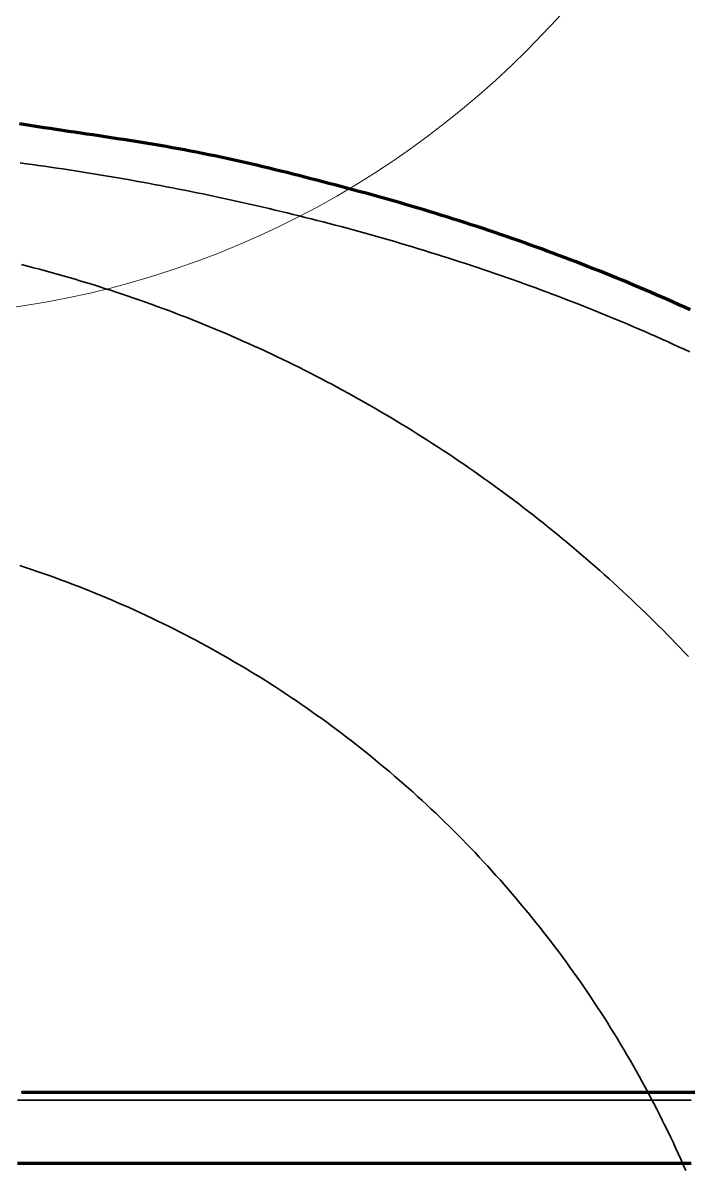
# Model space of a CAD drawing. Header units: millimetres. Extents: x 0 to 2208, y 0 to 420.
# Drawn here: x 93.6 to 99, y 204.35 to 213.62 of the extents above; entities that cross this region are included whole.
import ezdxf

# ---------------------------------------------------------------- set-up
doc = ezdxf.new("R2010")
doc.units = ezdxf.units.MM
doc.linetypes.add('IRAM-E-TRAZOS', pattern=[5, 4, -1])
for name, color, linetype, lineweight in [('01-VISIBLE', 7, 'CONTINUOUS', 70), ('02-OCULTA', 4, 'IRAM-E-TRAZOS', 35), ('08-FINA', 5, 'CONTINUOUS', 18)]:
    doc.layers.add(name, color=color, linetype=linetype, lineweight=lineweight)

msp = doc.modelspace()

# ---------------------------------------------------------------- linework, layer by layer
at = {"layer": '01-VISIBLE'}
for points in [[(99.0149, 211.2985), (98.9693, 211.3192), (98.9236, 211.3398), (98.8779, 211.3603), (98.832, 211.3806), (98.7861, 211.4007), (98.7402, 211.4207), (98.6942, 211.4406), (98.6481, 211.4603), (98.602, 211.4799), (98.5558, 211.4994), (98.5095, 211.5187), (98.4632, 211.5378), (98.4168, 211.5569), (98.3704, 211.5757), (98.3239, 211.5945), (98.2774, 211.6131), (98.2308, 211.6316), (98.1841, 211.6499), (98.1375, 211.6681), (98.0907, 211.6862), (98.0439, 211.7041), (97.9971, 211.722), (97.9502, 211.7396), (97.9032, 211.7572), (97.8562, 211.7746), (97.8092, 211.7919), (97.7621, 211.809), (97.7149, 211.826), (97.6677, 211.8429), (97.6205, 211.8596), (97.5732, 211.8762), (97.5258, 211.8926), (97.4784, 211.9089), (97.431, 211.9251), (97.3835, 211.9411), (97.3359, 211.957), (97.2884, 211.9727), (97.2407, 211.9883), (97.193, 212.0038), (97.1453, 212.0191), (97.0975, 212.0342), (97.0497, 212.0492), (97.0018, 212.0641), (96.9539, 212.0788), (96.906, 212.0934), (96.858, 212.1079), (96.8099, 212.1222), (96.7619, 212.1363), (96.7138, 212.1504), (96.6656, 212.1643), (96.6174, 212.1781), (96.5692, 212.1918), (96.521, 212.2054), (96.4727, 212.2189), (96.4244, 212.2323), (96.3761, 212.2456), (96.3277, 212.2587), (96.2793, 212.2718), (96.2309, 212.2848), (96.1825, 212.2977), (96.134, 212.3105), (96.0856, 212.3233), (96.0371, 212.3359), (95.9885, 212.3485), (95.94, 212.361), (95.8914, 212.3734), (95.8429, 212.3858), (95.7943, 212.3981), (95.7457, 212.4103), (95.697, 212.4224), (95.6484, 212.4344), (95.5997, 212.4462), (95.5509, 212.458), (95.5022, 212.4696), (95.4534, 212.481), (95.4045, 212.4923), (95.3557, 212.5033), (95.3067, 212.5142), (95.2578, 212.5249), (95.2088, 212.5355), (95.1597, 212.5458), (95.1106, 212.5559), (95.0615, 212.5658), (95.0123, 212.5755), (94.9631, 212.585), (94.9139, 212.5943), (94.8646, 212.6035), (94.8153, 212.6124), (94.7659, 212.6212), (94.7165, 212.6297), (94.6671, 212.6381), (94.6177, 212.6464), (94.5682, 212.6545), (94.5187, 212.6624), (94.4692, 212.6703), (94.4197, 212.678), (94.3702, 212.6857), (94.3206, 212.6933), (94.2711, 212.7008), (94.2215, 212.7083), (94.1719, 212.7157), (94.1224, 212.7231), (94.0728, 212.7304), (94.0232, 212.7377), (93.9736, 212.745), (93.924, 212.7524), (93.8744, 212.7597), (93.8249, 212.767), (93.7753, 212.7744), (93.7257, 212.7819), (93.6762, 212.7895), (93.6267, 212.7972), (93.5772, 212.8053)], [(93.5947, 204.9559), (93.6638, 204.9559), (93.7329, 204.9559), (93.8021, 204.9559), (93.8712, 204.9559), (93.9403, 204.9559), (94.0094, 204.9559), (94.0786, 204.9559), (94.1477, 204.9559), (94.2168, 204.9559), (94.2859, 204.9559), (94.3551, 204.9559), (94.4242, 204.9559), (94.4933, 204.9559), (94.5624, 204.9559), (94.6316, 204.9559), (94.7007, 204.9559), (94.7698, 204.9559), (94.8389, 204.9559), (94.9081, 204.9559), (94.9772, 204.9559), (95.0463, 204.9559), (95.1154, 204.9559), (95.1846, 204.9559), (95.2537, 204.9559), (95.3228, 204.9559), (95.3919, 204.9559), (95.4611, 204.9559), (95.5302, 204.9559), (95.5993, 204.9559), (95.6684, 204.9559), (95.7376, 204.9559), (95.8067, 204.9559), (95.8758, 204.9559), (95.9449, 204.9559), (96.0141, 204.9559), (96.0832, 204.9559), (96.1523, 204.9559), (96.2214, 204.9559), (96.2906, 204.9559), (96.3597, 204.9559), (96.4288, 204.9559), (96.4979, 204.9559), (96.5671, 204.9559), (96.6362, 204.9559), (96.7053, 204.9559), (96.7744, 204.9559), (96.8436, 204.9559), (96.9127, 204.9559), (96.9818, 204.9559), (97.0509, 204.9559), (97.1201, 204.9559), (97.1892, 204.9559), (97.2583, 204.9559), (97.3274, 204.9559), (97.3966, 204.9559), (97.4657, 204.9559), (97.5348, 204.9559), (97.6039, 204.9559), (97.6731, 204.9559), (97.7422, 204.9559), (97.8113, 204.9559), (97.8804, 204.9559), (97.9496, 204.9559), (98.0187, 204.9559), (98.0878, 204.9559), (98.1569, 204.9559), (98.2261, 204.9559), (98.2952, 204.9559), (98.3643, 204.9559), (98.4334, 204.9559), (98.5026, 204.9559), (98.5717, 204.9559), (98.6408, 204.9559), (98.7099, 204.9559), (98.7791, 204.9559), (98.8482, 204.9559), (98.9173, 204.9559), (98.9864, 204.9559), (99.0556, 204.9559)], [(93.5587, 204.3799), (93.627, 204.3799), (93.6953, 204.3799), (93.7637, 204.3799), (93.832, 204.3799), (93.9003, 204.3799), (93.9686, 204.3799), (94.037, 204.3799), (94.1053, 204.3799), (94.1736, 204.3799), (94.2419, 204.3799), (94.3103, 204.3799), (94.3786, 204.3799), (94.4469, 204.3799), (94.5152, 204.3799), (94.5836, 204.3799), (94.6519, 204.3799), (94.7202, 204.3799), (94.7885, 204.3799), (94.8569, 204.3799), (94.9252, 204.3799), (94.9935, 204.3799), (95.0618, 204.3799), (95.1302, 204.3799), (95.1985, 204.3799), (95.2668, 204.3799), (95.3351, 204.3799), (95.4035, 204.3799), (95.4718, 204.3799), (95.5401, 204.3799), (95.6084, 204.3799), (95.6768, 204.3799), (95.7451, 204.3799), (95.8134, 204.3799), (95.8817, 204.3799), (95.9501, 204.3799), (96.0184, 204.3799), (96.0867, 204.3799), (96.155, 204.3799), (96.2234, 204.3799), (96.2917, 204.3799), (96.36, 204.3799), (96.4283, 204.3799), (96.4967, 204.3799), (96.565, 204.3799), (96.6333, 204.3799), (96.7016, 204.3799), (96.77, 204.3799), (96.8383, 204.3799), (96.9066, 204.3799), (96.9749, 204.3799), (97.0433, 204.3799), (97.1116, 204.3799), (97.1799, 204.3799), (97.2482, 204.3799), (97.3166, 204.3799), (97.3849, 204.3799), (97.4532, 204.3799), (97.5215, 204.3799), (97.5899, 204.3799), (97.6582, 204.3799), (97.7265, 204.3799), (97.7948, 204.3799), (97.8632, 204.3799), (97.9315, 204.3799), (97.9998, 204.3799), (98.0681, 204.3799), (98.1365, 204.3799), (98.2048, 204.3799), (98.2731, 204.3799), (98.3414, 204.3799), (98.4098, 204.3799), (98.4781, 204.3799), (98.5464, 204.3799), (98.6147, 204.3799), (98.6831, 204.3799), (98.7514, 204.3799), (98.8197, 204.3799), (98.888, 204.3799), (98.9564, 204.3799), (99.0247, 204.3799)]]:
    msp.add_lwpolyline(points, dxfattribs=at)
at = {"layer": '02-OCULTA'}
for points in [[(93.5803, 212.4898), (93.63, 212.483), (93.6797, 212.4761), (93.7294, 212.4691), (93.779, 212.462), (93.8286, 212.4548), (93.8782, 212.4475), (93.9278, 212.4401), (93.9774, 212.4325), (94.0269, 212.4249), (94.0765, 212.4171), (94.126, 212.4092), (94.1755, 212.4012), (94.225, 212.3931), (94.2744, 212.3848), (94.3239, 212.3765), (94.3733, 212.368), (94.4227, 212.3595), (94.4721, 212.3508), (94.5214, 212.342), (94.5708, 212.333), (94.6201, 212.324), (94.6694, 212.3149), (94.7187, 212.3056), (94.7679, 212.2962), (94.8172, 212.2867), (94.8664, 212.2771), (94.9156, 212.2674), (94.9647, 212.2575), (95.0139, 212.2476), (95.063, 212.2375), (95.1121, 212.2273), (95.1612, 212.217), (95.2102, 212.2065), (95.2592, 212.196), (95.3082, 212.1853), (95.3572, 212.1745), (95.4061, 212.1636), (95.455, 212.1525), (95.5039, 212.1414), (95.5528, 212.1301), (95.6016, 212.1187), (95.6504, 212.1072), (95.6992, 212.0956), (95.7479, 212.0838), (95.7966, 212.0719), (95.8453, 212.0599), (95.894, 212.0478), (95.9426, 212.0355), (95.9912, 212.0232), (96.0398, 212.0107), (96.0883, 211.998), (96.1368, 211.9853), (96.1852, 211.9724), (96.2337, 211.9594), (96.2821, 211.9463), (96.3304, 211.9331), (96.3788, 211.9197), (96.4271, 211.9062), (96.4753, 211.8926), (96.5235, 211.8789), (96.5717, 211.865), (96.6199, 211.851), (96.668, 211.8368), (96.716, 211.8226), (96.7641, 211.8082), (96.8121, 211.7937), (96.86, 211.779), (96.9079, 211.7642), (96.9558, 211.7493), (97.0036, 211.7343), (97.0514, 211.7191), (97.0992, 211.7038), (97.1469, 211.6884), (97.1946, 211.6728), (97.2422, 211.6571), (97.2898, 211.6413), (97.3373, 211.6253), (97.3848, 211.6092), (97.4322, 211.593), (97.4796, 211.5766), (97.527, 211.5601), (97.5743, 211.5434), (97.6215, 211.5267), (97.6687, 211.5097), (97.7159, 211.4927), (97.763, 211.4755), (97.81, 211.4582), (97.857, 211.4407), (97.904, 211.4231), (97.9509, 211.4053), (97.9977, 211.3874), (98.0445, 211.3694), (98.0912, 211.3512), (98.1379, 211.3329), (98.1845, 211.3144), (98.2311, 211.2958), (98.2776, 211.2771), (98.324, 211.2582), (98.3704, 211.2392), (98.4167, 211.22), (98.463, 211.2006), (98.5092, 211.1812), (98.5553, 211.1615), (98.6014, 211.1418), (98.6474, 211.1218), (98.6934, 211.1018), (98.7393, 211.0815), (98.7851, 211.0612), (98.8308, 211.0406), (98.8765, 211.02), (98.9221, 210.9991), (98.9677, 210.9782), (99.0131, 210.957)], [(93.592, 211.6648), (93.6405, 211.6525), (93.689, 211.6399), (93.7374, 211.6272), (93.7858, 211.6142), (93.8341, 211.6009), (93.8823, 211.5875), (93.9305, 211.5739), (93.9786, 211.56), (94.0267, 211.5459), (94.0747, 211.5316), (94.1226, 211.5171), (94.1704, 211.5024), (94.2182, 211.4874), (94.266, 211.4723), (94.3136, 211.4569), (94.3612, 211.4413), (94.4087, 211.4255), (94.4562, 211.4095), (94.5035, 211.3933), (94.5508, 211.3769), (94.5981, 211.3602), (94.6452, 211.3434), (94.6923, 211.3263), (94.7393, 211.309), (94.7862, 211.2915), (94.833, 211.2738), (94.8798, 211.2559), (94.9265, 211.2378), (94.9731, 211.2195), (95.0196, 211.201), (95.066, 211.1822), (95.1124, 211.1633), (95.1586, 211.1441), (95.2048, 211.1247), (95.2509, 211.1052), (95.2969, 211.0854), (95.3428, 211.0654), (95.3886, 211.0452), (95.4344, 211.0248), (95.48, 211.0042), (95.5256, 210.9834), (95.571, 210.9624), (95.6164, 210.9412), (95.6616, 210.9198), (95.7068, 210.8982), (95.7519, 210.8764), (95.7968, 210.8544), (95.8417, 210.8321), (95.8865, 210.8097), (95.9312, 210.7871), (95.9757, 210.7643), (96.0202, 210.7413), (96.0646, 210.718), (96.1088, 210.6946), (96.153, 210.671), (96.197, 210.6472), (96.241, 210.6232), (96.2848, 210.599), (96.3285, 210.5746), (96.3722, 210.55), (96.4157, 210.5252), (96.4591, 210.5002), (96.5023, 210.475), (96.5455, 210.4497), (96.5886, 210.4241), (96.6315, 210.3984), (96.6743, 210.3724), (96.717, 210.3463), (96.7596, 210.3199), (96.8021, 210.2934), (96.8445, 210.2667), (96.8867, 210.2398), (96.9288, 210.2127), (96.9708, 210.1855), (97.0127, 210.158), (97.0544, 210.1304), (97.0961, 210.1025), (97.1375, 210.0745), (97.1789, 210.0463), (97.2202, 210.0179), (97.2613, 209.9893), (97.3023, 209.9606), (97.3431, 209.9316), (97.3839, 209.9025), (97.4245, 209.8732), (97.465, 209.8437), (97.5053, 209.8141), (97.5455, 209.7842), (97.5856, 209.7542), (97.6255, 209.724), (97.6653, 209.6936), (97.705, 209.6631), (97.7445, 209.6323), (97.7839, 209.6014), (97.8232, 209.5703), (97.8623, 209.5391), (97.9013, 209.5076), (97.9401, 209.476), (97.9788, 209.4443), (98.0174, 209.4123), (98.0558, 209.3802), (98.094, 209.3479), (98.1322, 209.3154), (98.1701, 209.2828), (98.208, 209.25), (98.2457, 209.217), (98.2832, 209.1839), (98.3206, 209.1506), (98.3578, 209.1171), (98.3949, 209.0835), (98.4319, 209.0497), (98.4687, 209.0157), (98.5053, 208.9816), (98.5418, 208.9473), (98.5781, 208.9128), (98.6143, 208.8782), (98.6503, 208.8434), (98.6862, 208.8085), (98.7219, 208.7734), (98.7575, 208.7381), (98.7929, 208.7027), (98.8281, 208.6672), (98.8632, 208.6314), (98.8981, 208.5956), (98.9329, 208.5595), (98.9675, 208.5233), (99.0019, 208.487)], [(93.592, 211.6648), (93.6405, 211.6525), (93.689, 211.6399), (93.7374, 211.6272), (93.7858, 211.6142), (93.8341, 211.6009), (93.8823, 211.5875), (93.9305, 211.5739), (93.9786, 211.56), (94.0267, 211.5459), (94.0747, 211.5316), (94.1226, 211.5171), (94.1704, 211.5024), (94.2182, 211.4874), (94.266, 211.4723), (94.3136, 211.4569), (94.3612, 211.4413), (94.4087, 211.4255), (94.4562, 211.4095), (94.5035, 211.3933), (94.5508, 211.3769), (94.5981, 211.3602), (94.6452, 211.3434), (94.6923, 211.3263), (94.7393, 211.309), (94.7862, 211.2915), (94.833, 211.2738), (94.8798, 211.2559), (94.9265, 211.2378), (94.9731, 211.2195), (95.0196, 211.201), (95.066, 211.1822), (95.1124, 211.1633), (95.1586, 211.1441), (95.2048, 211.1247), (95.2509, 211.1052), (95.2969, 211.0854), (95.3428, 211.0654), (95.3886, 211.0452), (95.4344, 211.0248), (95.48, 211.0042), (95.5256, 210.9834), (95.571, 210.9624), (95.6164, 210.9412), (95.6616, 210.9198), (95.7068, 210.8982), (95.7519, 210.8764), (95.7968, 210.8544), (95.8417, 210.8321), (95.8865, 210.8097), (95.9312, 210.7871), (95.9757, 210.7643), (96.0202, 210.7413), (96.0646, 210.718), (96.1088, 210.6946), (96.153, 210.671), (96.197, 210.6472), (96.241, 210.6232), (96.2848, 210.599), (96.3285, 210.5746), (96.3722, 210.55), (96.4157, 210.5252), (96.4591, 210.5002), (96.5023, 210.475), (96.5455, 210.4497), (96.5886, 210.4241), (96.6315, 210.3984), (96.6743, 210.3724), (96.717, 210.3463), (96.7596, 210.3199), (96.8021, 210.2934), (96.8445, 210.2667), (96.8867, 210.2398), (96.9288, 210.2127), (96.9708, 210.1855), (97.0127, 210.158), (97.0544, 210.1304), (97.0961, 210.1025), (97.1375, 210.0745), (97.1789, 210.0463), (97.2202, 210.0179), (97.2613, 209.9893), (97.3023, 209.9606), (97.3431, 209.9316), (97.3839, 209.9025), (97.4245, 209.8732), (97.465, 209.8437), (97.5053, 209.8141), (97.5455, 209.7842), (97.5856, 209.7542), (97.6255, 209.724), (97.6653, 209.6936), (97.705, 209.6631), (97.7445, 209.6323), (97.7839, 209.6014), (97.8232, 209.5703), (97.8623, 209.5391), (97.9013, 209.5076), (97.9401, 209.476), (97.9788, 209.4443), (98.0174, 209.4123), (98.0558, 209.3802), (98.094, 209.3479), (98.1322, 209.3154), (98.1701, 209.2828), (98.208, 209.25), (98.2457, 209.217), (98.2832, 209.1839), (98.3206, 209.1506), (98.3578, 209.1171), (98.3949, 209.0835), (98.4319, 209.0497), (98.4687, 209.0157), (98.5053, 208.9816), (98.5418, 208.9473), (98.5781, 208.9128), (98.6143, 208.8782), (98.6503, 208.8434), (98.6862, 208.8085), (98.7219, 208.7734), (98.7575, 208.7381), (98.7929, 208.7027), (98.8281, 208.6672), (98.8632, 208.6314), (98.8981, 208.5956), (98.9329, 208.5595), (98.9675, 208.5233), (99.0019, 208.487)], [(93.592, 211.6648), (93.6405, 211.6525), (93.689, 211.6399), (93.7374, 211.6272), (93.7858, 211.6142), (93.8341, 211.6009), (93.8823, 211.5875), (93.9305, 211.5739), (93.9786, 211.56), (94.0267, 211.5459), (94.0747, 211.5316), (94.1226, 211.5171), (94.1704, 211.5024), (94.2182, 211.4874), (94.266, 211.4723), (94.3136, 211.4569), (94.3612, 211.4413), (94.4087, 211.4255), (94.4562, 211.4095), (94.5035, 211.3933), (94.5508, 211.3769), (94.5981, 211.3602), (94.6452, 211.3434), (94.6923, 211.3263), (94.7393, 211.309), (94.7862, 211.2915), (94.833, 211.2738), (94.8798, 211.2559), (94.9265, 211.2378), (94.9731, 211.2195), (95.0196, 211.201), (95.066, 211.1822), (95.1124, 211.1633), (95.1586, 211.1441), (95.2048, 211.1247), (95.2509, 211.1052), (95.2969, 211.0854), (95.3428, 211.0654), (95.3886, 211.0452), (95.4344, 211.0248), (95.48, 211.0042), (95.5256, 210.9834), (95.571, 210.9624), (95.6164, 210.9412), (95.6616, 210.9198), (95.7068, 210.8982), (95.7519, 210.8764), (95.7968, 210.8544), (95.8417, 210.8321), (95.8865, 210.8097), (95.9312, 210.7871), (95.9757, 210.7643), (96.0202, 210.7413), (96.0646, 210.718), (96.1088, 210.6946), (96.153, 210.671), (96.197, 210.6472), (96.241, 210.6232), (96.2848, 210.599), (96.3285, 210.5746), (96.3722, 210.55), (96.4157, 210.5252), (96.4591, 210.5002), (96.5023, 210.475), (96.5455, 210.4497), (96.5886, 210.4241), (96.6315, 210.3984), (96.6743, 210.3724), (96.717, 210.3463), (96.7596, 210.3199), (96.8021, 210.2934), (96.8445, 210.2667), (96.8867, 210.2398), (96.9288, 210.2127), (96.9708, 210.1855), (97.0127, 210.158), (97.0544, 210.1304), (97.0961, 210.1025), (97.1375, 210.0745), (97.1789, 210.0463), (97.2202, 210.0179), (97.2613, 209.9893), (97.3023, 209.9606), (97.3431, 209.9316), (97.3839, 209.9025), (97.4245, 209.8732), (97.465, 209.8437), (97.5053, 209.8141), (97.5455, 209.7842), (97.5856, 209.7542), (97.6255, 209.724), (97.6653, 209.6936), (97.705, 209.6631), (97.7445, 209.6323), (97.7839, 209.6014), (97.8232, 209.5703), (97.8623, 209.5391), (97.9013, 209.5076), (97.9401, 209.476), (97.9788, 209.4443), (98.0174, 209.4123), (98.0558, 209.3802), (98.094, 209.3479), (98.1322, 209.3154), (98.1701, 209.2828), (98.208, 209.25), (98.2457, 209.217), (98.2832, 209.1839), (98.3206, 209.1506), (98.3578, 209.1171), (98.3949, 209.0835), (98.4319, 209.0497), (98.4687, 209.0157), (98.5053, 208.9816), (98.5418, 208.9473), (98.5781, 208.9128), (98.6143, 208.8782), (98.6503, 208.8434), (98.6862, 208.8085), (98.7219, 208.7734), (98.7575, 208.7381), (98.7929, 208.7027), (98.8281, 208.6672), (98.8632, 208.6314), (98.8981, 208.5956), (98.9329, 208.5595), (98.9675, 208.5233), (99.0019, 208.487)], [(98.9806, 204.3209), (98.9604, 204.3668), (98.9399, 204.4126), (98.9192, 204.4582), (98.8982, 204.5037), (98.877, 204.5491), (98.8555, 204.5944), (98.8337, 204.6396), (98.8117, 204.6846), (98.7895, 204.7295), (98.767, 204.7743), (98.7443, 204.819), (98.7213, 204.8635), (98.698, 204.9079), (98.6745, 204.9522), (98.6508, 204.9963), (98.6268, 205.0404), (98.6026, 205.0842), (98.5781, 205.128), (98.5534, 205.1716), (98.5284, 205.215), (98.5032, 205.2584), (98.4778, 205.3015), (98.4521, 205.3446), (98.4261, 205.3875), (98.4, 205.4302), (98.3735, 205.4728), (98.3469, 205.5153), (98.32, 205.5576), (98.2929, 205.5997), (98.2655, 205.6417), (98.2379, 205.6836), (98.2101, 205.7253), (98.182, 205.7668), (98.1538, 205.8082), (98.1252, 205.8494), (98.0965, 205.8904), (98.0675, 205.9313), (98.0383, 205.9721), (98.0088, 206.0126), (97.9792, 206.053), (97.9493, 206.0933), (97.9191, 206.1333), (97.8888, 206.1732), (97.8582, 206.2129), (97.8274, 206.2525), (97.7964, 206.2919), (97.7652, 206.3311), (97.7337, 206.3701), (97.7021, 206.4089), (97.6702, 206.4476), (97.6381, 206.4861), (97.6057, 206.5244), (97.5732, 206.5625), (97.5405, 206.6005), (97.5075, 206.6382), (97.4743, 206.6758), (97.4409, 206.7132), (97.4073, 206.7504), (97.3735, 206.7874), (97.3395, 206.8242), (97.3053, 206.8608), (97.2709, 206.8973), (97.2363, 206.9335), (97.2014, 206.9696), (97.1664, 207.0054), (97.1311, 207.041), (97.0957, 207.0765), (97.0601, 207.1117), (97.0242, 207.1468), (96.9882, 207.1816), (96.952, 207.2163), (96.9156, 207.2507), (96.879, 207.2849), (96.8422, 207.319), (96.8052, 207.3528), (96.768, 207.3864), (96.7306, 207.4198), (96.693, 207.453), (96.6553, 207.486), (96.6173, 207.5187), (96.5792, 207.5513), (96.5409, 207.5836), (96.5024, 207.6157), (96.4638, 207.6476), (96.4249, 207.6793), (96.3859, 207.7107), (96.3467, 207.742), (96.3073, 207.773), (96.2678, 207.8038), (96.2281, 207.8344), (96.1882, 207.8647), (96.1481, 207.8948), (96.1079, 207.9247), (96.0675, 207.9544), (96.0269, 207.9838), (95.9862, 208.013), (95.9453, 208.042), (95.9042, 208.0707), (95.863, 208.0992), (95.8216, 208.1275), (95.78, 208.1556), (95.7383, 208.1834), (95.6965, 208.2109), (95.6545, 208.2383), (95.6123, 208.2654), (95.57, 208.2922), (95.5275, 208.3188), (95.4849, 208.3452), (95.4421, 208.3713), (95.3992, 208.3972), (95.3561, 208.4229), (95.3129, 208.4483), (95.2696, 208.4734), (95.2261, 208.4984), (95.1824, 208.523), (95.1387, 208.5474), (95.0948, 208.5716), (95.0507, 208.5955), (95.0065, 208.6192), (94.9622, 208.6426), (94.9178, 208.6658), (94.8732, 208.6887), (94.8285, 208.7114), (94.7836, 208.7338), (94.7387, 208.7559), (94.6936, 208.7778), (94.6484, 208.7995), (94.6031, 208.8209), (94.5576, 208.842), (94.512, 208.8629), (94.4663, 208.8835), (94.4205, 208.9038), (94.3746, 208.9239), (94.3286, 208.9437), (94.2824, 208.9633), (94.2362, 208.9826), (94.1898, 209.0017), (94.1433, 209.0204), (94.0968, 209.039), (94.0501, 209.0572), (94.0033, 209.0752), (93.9564, 209.0929), (93.9094, 209.1104), (93.8623, 209.1276), (93.8152, 209.1445), (93.7679, 209.1611), (93.7205, 209.1775), (93.673, 209.1936), (93.6255, 209.2095), (93.5779, 209.225)], [(98.9806, 204.3209), (98.9604, 204.3668), (98.9399, 204.4126), (98.9192, 204.4582), (98.8982, 204.5037), (98.877, 204.5491), (98.8555, 204.5944), (98.8337, 204.6396), (98.8117, 204.6846), (98.7895, 204.7295), (98.767, 204.7743), (98.7443, 204.819), (98.7213, 204.8635), (98.698, 204.9079), (98.6745, 204.9522), (98.6508, 204.9963), (98.6268, 205.0404), (98.6026, 205.0842), (98.5781, 205.128), (98.5534, 205.1716), (98.5284, 205.215), (98.5032, 205.2584), (98.4778, 205.3015), (98.4521, 205.3446), (98.4261, 205.3875), (98.4, 205.4302), (98.3735, 205.4728), (98.3469, 205.5153), (98.32, 205.5576), (98.2929, 205.5997), (98.2655, 205.6417), (98.2379, 205.6836), (98.2101, 205.7253), (98.182, 205.7668), (98.1538, 205.8082), (98.1252, 205.8494), (98.0965, 205.8904), (98.0675, 205.9313), (98.0383, 205.9721), (98.0088, 206.0126), (97.9792, 206.053), (97.9493, 206.0933), (97.9191, 206.1333), (97.8888, 206.1732), (97.8582, 206.2129), (97.8274, 206.2525), (97.7964, 206.2919), (97.7652, 206.3311), (97.7337, 206.3701), (97.7021, 206.4089), (97.6702, 206.4476), (97.6381, 206.4861), (97.6057, 206.5244), (97.5732, 206.5625), (97.5405, 206.6005), (97.5075, 206.6382), (97.4743, 206.6758), (97.4409, 206.7132), (97.4073, 206.7504), (97.3735, 206.7874), (97.3395, 206.8242), (97.3053, 206.8608), (97.2709, 206.8973), (97.2363, 206.9335), (97.2014, 206.9696), (97.1664, 207.0054), (97.1311, 207.041), (97.0957, 207.0765), (97.0601, 207.1117), (97.0242, 207.1468), (96.9882, 207.1816), (96.952, 207.2163), (96.9156, 207.2507), (96.879, 207.2849), (96.8422, 207.319), (96.8052, 207.3528), (96.768, 207.3864), (96.7306, 207.4198), (96.693, 207.453), (96.6553, 207.486), (96.6173, 207.5187), (96.5792, 207.5513), (96.5409, 207.5836), (96.5024, 207.6157), (96.4638, 207.6476), (96.4249, 207.6793), (96.3859, 207.7107), (96.3467, 207.742), (96.3073, 207.773), (96.2678, 207.8038), (96.2281, 207.8344), (96.1882, 207.8647), (96.1481, 207.8948), (96.1079, 207.9247), (96.0675, 207.9544), (96.0269, 207.9838), (95.9862, 208.013), (95.9453, 208.042), (95.9042, 208.0707), (95.863, 208.0992), (95.8216, 208.1275), (95.78, 208.1556), (95.7383, 208.1834), (95.6965, 208.2109), (95.6545, 208.2383), (95.6123, 208.2654), (95.57, 208.2922), (95.5275, 208.3188), (95.4849, 208.3452), (95.4421, 208.3713), (95.3992, 208.3972), (95.3561, 208.4229), (95.3129, 208.4483), (95.2696, 208.4734), (95.2261, 208.4984), (95.1824, 208.523), (95.1387, 208.5474), (95.0948, 208.5716), (95.0507, 208.5955), (95.0065, 208.6192), (94.9622, 208.6426), (94.9178, 208.6658), (94.8732, 208.6887), (94.8285, 208.7114), (94.7836, 208.7338), (94.7387, 208.7559), (94.6936, 208.7778), (94.6484, 208.7995), (94.6031, 208.8209), (94.5576, 208.842), (94.512, 208.8629), (94.4663, 208.8835), (94.4205, 208.9038), (94.3746, 208.9239), (94.3286, 208.9437), (94.2824, 208.9633), (94.2362, 208.9826), (94.1898, 209.0017), (94.1433, 209.0204), (94.0968, 209.039), (94.0501, 209.0572), (94.0033, 209.0752), (93.9564, 209.0929), (93.9094, 209.1104), (93.8623, 209.1276), (93.8152, 209.1445), (93.7679, 209.1611), (93.7205, 209.1775), (93.673, 209.1936), (93.6255, 209.2095), (93.5779, 209.225)], [(98.9806, 204.3209), (98.9604, 204.3668), (98.9399, 204.4126), (98.9192, 204.4582), (98.8982, 204.5037), (98.877, 204.5491), (98.8555, 204.5944), (98.8337, 204.6396), (98.8117, 204.6846), (98.7895, 204.7295), (98.767, 204.7743), (98.7443, 204.819), (98.7213, 204.8635), (98.698, 204.9079), (98.6745, 204.9522), (98.6508, 204.9963), (98.6268, 205.0404), (98.6026, 205.0842), (98.5781, 205.128), (98.5534, 205.1716), (98.5284, 205.215), (98.5032, 205.2584), (98.4778, 205.3015), (98.4521, 205.3446), (98.4261, 205.3875), (98.4, 205.4302), (98.3735, 205.4728), (98.3469, 205.5153), (98.32, 205.5576), (98.2929, 205.5997), (98.2655, 205.6417), (98.2379, 205.6836), (98.2101, 205.7253), (98.182, 205.7668), (98.1538, 205.8082), (98.1252, 205.8494), (98.0965, 205.8904), (98.0675, 205.9313), (98.0383, 205.9721), (98.0088, 206.0126), (97.9792, 206.053), (97.9493, 206.0933), (97.9191, 206.1333), (97.8888, 206.1732), (97.8582, 206.2129), (97.8274, 206.2525), (97.7964, 206.2919), (97.7652, 206.3311), (97.7337, 206.3701), (97.7021, 206.4089), (97.6702, 206.4476), (97.6381, 206.4861), (97.6057, 206.5244), (97.5732, 206.5625), (97.5405, 206.6005), (97.5075, 206.6382), (97.4743, 206.6758), (97.4409, 206.7132), (97.4073, 206.7504), (97.3735, 206.7874), (97.3395, 206.8242), (97.3053, 206.8608), (97.2709, 206.8973), (97.2363, 206.9335), (97.2014, 206.9696), (97.1664, 207.0054), (97.1311, 207.041), (97.0957, 207.0765), (97.0601, 207.1117), (97.0242, 207.1468), (96.9882, 207.1816), (96.952, 207.2163), (96.9156, 207.2507), (96.879, 207.2849), (96.8422, 207.319), (96.8052, 207.3528), (96.768, 207.3864), (96.7306, 207.4198), (96.693, 207.453), (96.6553, 207.486), (96.6173, 207.5187), (96.5792, 207.5513), (96.5409, 207.5836), (96.5024, 207.6157), (96.4638, 207.6476), (96.4249, 207.6793), (96.3859, 207.7107), (96.3467, 207.742), (96.3073, 207.773), (96.2678, 207.8038), (96.2281, 207.8344), (96.1882, 207.8647), (96.1481, 207.8948), (96.1079, 207.9247), (96.0675, 207.9544), (96.0269, 207.9838), (95.9862, 208.013), (95.9453, 208.042), (95.9042, 208.0707), (95.863, 208.0992), (95.8216, 208.1275), (95.78, 208.1556), (95.7383, 208.1834), (95.6965, 208.2109), (95.6545, 208.2383), (95.6123, 208.2654), (95.57, 208.2922), (95.5275, 208.3188), (95.4849, 208.3452), (95.4421, 208.3713), (95.3992, 208.3972), (95.3561, 208.4229), (95.3129, 208.4483), (95.2696, 208.4734), (95.2261, 208.4984), (95.1824, 208.523), (95.1387, 208.5474), (95.0948, 208.5716), (95.0507, 208.5955), (95.0065, 208.6192), (94.9622, 208.6426), (94.9178, 208.6658), (94.8732, 208.6887), (94.8285, 208.7114), (94.7836, 208.7338), (94.7387, 208.7559), (94.6936, 208.7778), (94.6484, 208.7995), (94.6031, 208.8209), (94.5576, 208.842), (94.512, 208.8629), (94.4663, 208.8835), (94.4205, 208.9038), (94.3746, 208.9239), (94.3286, 208.9437), (94.2824, 208.9633), (94.2362, 208.9826), (94.1898, 209.0017), (94.1433, 209.0204), (94.0968, 209.039), (94.0501, 209.0572), (94.0033, 209.0752), (93.9564, 209.0929), (93.9094, 209.1104), (93.8623, 209.1276), (93.8152, 209.1445), (93.7679, 209.1611), (93.7205, 209.1775), (93.673, 209.1936), (93.6255, 209.2095), (93.5779, 209.225)], [(99.0597, 204.9559), (98.9922, 204.9559), (98.9247, 204.9559), (98.8572, 204.9559), (98.7896, 204.9559), (98.7221, 204.9559), (98.6546, 204.9559), (98.5871, 204.9559), (98.5195, 204.9559), (98.452, 204.9559), (98.3845, 204.9559), (98.317, 204.9559), (98.2494, 204.9559), (98.1819, 204.9559), (98.1144, 204.9559), (98.0469, 204.9559), (97.9793, 204.9559), (97.9118, 204.9559), (97.8443, 204.9559), (97.7768, 204.9559), (97.7092, 204.9559), (97.6417, 204.9559), (97.5742, 204.9559), (97.5067, 204.9559), (97.4391, 204.9559), (97.3716, 204.9559), (97.3041, 204.9559), (97.2366, 204.9559), (97.169, 204.9559), (97.1015, 204.9559), (97.034, 204.9559), (96.9665, 204.9559), (96.8989, 204.9559), (96.8314, 204.9559), (96.7639, 204.9559), (96.6964, 204.9559), (96.6288, 204.9559), (96.5613, 204.9559), (96.4938, 204.9559), (96.4263, 204.9559), (96.3587, 204.9559), (96.2912, 204.9559), (96.2237, 204.9559), (96.1562, 204.9559), (96.0886, 204.9559), (96.0211, 204.9559), (95.9536, 204.9559), (95.8861, 204.9559), (95.8185, 204.9559), (95.751, 204.9559), (95.6835, 204.9559), (95.616, 204.9559), (95.5484, 204.9559), (95.4809, 204.9559), (95.4134, 204.9559), (95.3459, 204.9559), (95.2783, 204.9559), (95.2108, 204.9559), (95.1433, 204.9559), (95.0758, 204.9559), (95.0082, 204.9559), (94.9407, 204.9559), (94.8732, 204.9559), (94.8057, 204.9559), (94.7381, 204.9559), (94.6706, 204.9559), (94.6031, 204.9559), (94.5356, 204.9559), (94.468, 204.9559), (94.4005, 204.9559), (94.333, 204.9559), (94.2655, 204.9559), (94.1979, 204.9559), (94.1304, 204.9559), (94.0629, 204.9559), (93.9954, 204.9559), (93.9278, 204.9559), (93.8603, 204.9559), (93.7928, 204.9559), (93.7253, 204.9559), (93.6577, 204.9559), (93.5902, 204.9559)], [(93.5902, 204.9559), (93.6577, 204.9559), (93.7253, 204.9559), (93.7928, 204.9559), (93.8603, 204.9559), (93.9278, 204.9559), (93.9954, 204.9559), (94.0629, 204.9559), (94.1304, 204.9559), (94.1979, 204.9559), (94.2655, 204.9559), (94.333, 204.9559), (94.4005, 204.9559), (94.468, 204.9559), (94.5356, 204.9559), (94.6031, 204.9559), (94.6706, 204.9559), (94.7381, 204.9559), (94.8057, 204.9559), (94.8732, 204.9559), (94.9407, 204.9559), (95.0082, 204.9559), (95.0758, 204.9559), (95.1433, 204.9559), (95.2108, 204.9559), (95.2783, 204.9559), (95.3459, 204.9559), (95.4134, 204.9559), (95.4809, 204.9559), (95.5484, 204.9559), (95.616, 204.9559), (95.6835, 204.9559), (95.751, 204.9559), (95.8185, 204.9559), (95.8861, 204.9559), (95.9536, 204.9559), (96.0211, 204.9559), (96.0886, 204.9559), (96.1562, 204.9559), (96.2237, 204.9559), (96.2912, 204.9559), (96.3587, 204.9559), (96.4263, 204.9559), (96.4938, 204.9559), (96.5613, 204.9559), (96.6288, 204.9559), (96.6964, 204.9559), (96.7639, 204.9559), (96.8314, 204.9559), (96.8989, 204.9559), (96.9665, 204.9559), (97.034, 204.9559), (97.1015, 204.9559), (97.169, 204.9559), (97.2366, 204.9559), (97.3041, 204.9559), (97.3716, 204.9559), (97.4391, 204.9559), (97.5067, 204.9559), (97.5742, 204.9559), (97.6417, 204.9559), (97.7092, 204.9559), (97.7768, 204.9559), (97.8443, 204.9559), (97.9118, 204.9559), (97.9793, 204.9559), (98.0469, 204.9559), (98.1144, 204.9559), (98.1819, 204.9559), (98.2494, 204.9559), (98.317, 204.9559), (98.3845, 204.9559), (98.452, 204.9559), (98.5195, 204.9559), (98.5871, 204.9559), (98.6546, 204.9559), (98.7221, 204.9559), (98.7896, 204.9559), (98.8572, 204.9559), (98.9247, 204.9559), (98.9922, 204.9559), (99.0597, 204.9559)], [(99.0556, 204.9559), (98.9864, 204.9559), (98.9173, 204.9559), (98.8482, 204.9559), (98.7791, 204.9559), (98.7099, 204.9559), (98.6408, 204.9559), (98.5717, 204.9559), (98.5026, 204.9559), (98.4334, 204.9559), (98.3643, 204.9559), (98.2952, 204.9559), (98.2261, 204.9559), (98.1569, 204.9559), (98.0878, 204.9559), (98.0187, 204.9559), (97.9496, 204.9559), (97.8804, 204.9559), (97.8113, 204.9559), (97.7422, 204.9559), (97.6731, 204.9559), (97.6039, 204.9559), (97.5348, 204.9559), (97.4657, 204.9559), (97.3966, 204.9559), (97.3274, 204.9559), (97.2583, 204.9559), (97.1892, 204.9559), (97.1201, 204.9559), (97.0509, 204.9559), (96.9818, 204.9559), (96.9127, 204.9559), (96.8436, 204.9559), (96.7744, 204.9559), (96.7053, 204.9559), (96.6362, 204.9559), (96.5671, 204.9559), (96.4979, 204.9559), (96.4288, 204.9559), (96.3597, 204.9559), (96.2906, 204.9559), (96.2214, 204.9559), (96.1523, 204.9559), (96.0832, 204.9559), (96.0141, 204.9559), (95.9449, 204.9559), (95.8758, 204.9559), (95.8067, 204.9559), (95.7376, 204.9559), (95.6684, 204.9559), (95.5993, 204.9559), (95.5302, 204.9559), (95.4611, 204.9559), (95.3919, 204.9559), (95.3228, 204.9559), (95.2537, 204.9559), (95.1846, 204.9559), (95.1154, 204.9559), (95.0463, 204.9559), (94.9772, 204.9559), (94.9081, 204.9559), (94.8389, 204.9559), (94.7698, 204.9559), (94.7007, 204.9559), (94.6316, 204.9559), (94.5624, 204.9559), (94.4933, 204.9559), (94.4242, 204.9559), (94.3551, 204.9559), (94.2859, 204.9559), (94.2168, 204.9559), (94.1477, 204.9559), (94.0786, 204.9559), (94.0094, 204.9559), (93.9403, 204.9559), (93.8712, 204.9559), (93.8021, 204.9559), (93.7329, 204.9559), (93.6638, 204.9559), (93.5947, 204.9559)], [(99.0247, 204.8919), (98.9564, 204.8919), (98.888, 204.8919), (98.8197, 204.8919), (98.7514, 204.8919), (98.6831, 204.8919), (98.6147, 204.8919), (98.5464, 204.8919), (98.4781, 204.8919), (98.4098, 204.8919), (98.3414, 204.8919), (98.2731, 204.8919), (98.2048, 204.8919), (98.1365, 204.8919), (98.0681, 204.8919), (97.9998, 204.8919), (97.9315, 204.8919), (97.8632, 204.8919), (97.7948, 204.8919), (97.7265, 204.8919), (97.6582, 204.8919), (97.5899, 204.8919), (97.5215, 204.8919), (97.4532, 204.8919), (97.3849, 204.8919), (97.3166, 204.8919), (97.2482, 204.8919), (97.1799, 204.8919), (97.1116, 204.8919), (97.0433, 204.8919), (96.9749, 204.8919), (96.9066, 204.8919), (96.8383, 204.8919), (96.77, 204.8919), (96.7016, 204.8919), (96.6333, 204.8919), (96.565, 204.8919), (96.4967, 204.8919), (96.4283, 204.8919), (96.36, 204.8919), (96.2917, 204.8919), (96.2234, 204.8919), (96.155, 204.8919), (96.0867, 204.8919), (96.0184, 204.8919), (95.9501, 204.8919), (95.8817, 204.8919), (95.8134, 204.8919), (95.7451, 204.8919), (95.6768, 204.8919), (95.6084, 204.8919), (95.5401, 204.8919), (95.4718, 204.8919), (95.4035, 204.8919), (95.3351, 204.8919), (95.2668, 204.8919), (95.1985, 204.8919), (95.1302, 204.8919), (95.0618, 204.8919), (94.9935, 204.8919), (94.9252, 204.8919), (94.8569, 204.8919), (94.7885, 204.8919), (94.7202, 204.8919), (94.6519, 204.8919), (94.5836, 204.8919), (94.5152, 204.8919), (94.4469, 204.8919), (94.3786, 204.8919), (94.3103, 204.8919), (94.2419, 204.8919), (94.1736, 204.8919), (94.1053, 204.8919), (94.037, 204.8919), (93.9686, 204.8919), (93.9003, 204.8919), (93.832, 204.8919), (93.7637, 204.8919), (93.6953, 204.8919), (93.627, 204.8919), (93.5587, 204.8919)], [(99.0248, 204.8919), (98.9565, 204.8919), (98.8881, 204.8919), (98.8198, 204.8919), (98.7515, 204.8919), (98.6832, 204.8919), (98.6148, 204.8919), (98.5465, 204.8919), (98.4782, 204.8919), (98.4099, 204.8919), (98.3415, 204.8919), (98.2732, 204.8919), (98.2049, 204.8919), (98.1366, 204.8919), (98.0682, 204.8919), (97.9999, 204.8919), (97.9316, 204.8919), (97.8632, 204.8919), (97.7949, 204.8919), (97.7266, 204.8919), (97.6583, 204.8919), (97.5899, 204.8919), (97.5216, 204.8919), (97.4533, 204.8919), (97.385, 204.8919), (97.3166, 204.8919), (97.2483, 204.8919), (97.18, 204.8919), (97.1116, 204.8919), (97.0433, 204.8919), (96.975, 204.8919), (96.9067, 204.8919), (96.8383, 204.8919), (96.77, 204.8919), (96.7017, 204.8919), (96.6334, 204.8919), (96.565, 204.8919), (96.4967, 204.8919), (96.4284, 204.8919), (96.36, 204.8919), (96.2917, 204.8919), (96.2234, 204.8919), (96.1551, 204.8919), (96.0867, 204.8919), (96.0184, 204.8919), (95.9501, 204.8919), (95.8818, 204.8919), (95.8134, 204.8919), (95.7451, 204.8919), (95.6768, 204.8919), (95.6084, 204.8919), (95.5401, 204.8919), (95.4718, 204.8919), (95.4035, 204.8919), (95.3351, 204.8919), (95.2668, 204.8919), (95.1985, 204.8919), (95.1302, 204.8919), (95.0618, 204.8919), (94.9935, 204.8919), (94.9252, 204.8919), (94.8569, 204.8919), (94.7885, 204.8919), (94.7202, 204.8919), (94.6519, 204.8919), (94.5836, 204.8919), (94.5152, 204.8919), (94.4469, 204.8919), (94.3786, 204.8919), (94.3103, 204.8919), (94.2419, 204.8919), (94.1736, 204.8919), (94.1053, 204.8919), (94.037, 204.8919), (93.9686, 204.8919), (93.9003, 204.8919), (93.832, 204.8919), (93.7637, 204.8919), (93.6953, 204.8919), (93.627, 204.8919), (93.5587, 204.8919)], [(93.5976, 204.3799), (93.6653, 204.3799), (93.7329, 204.3799), (93.8006, 204.3799), (93.8683, 204.3799), (93.936, 204.3799), (94.0037, 204.3799), (94.0714, 204.3799), (94.1391, 204.3799), (94.2067, 204.3799), (94.2744, 204.3799), (94.3421, 204.3799), (94.4098, 204.3799), (94.4775, 204.3799), (94.5452, 204.3799), (94.6128, 204.3799), (94.6805, 204.3799), (94.7482, 204.3799), (94.8159, 204.3799), (94.8836, 204.3799), (94.9513, 204.3799), (95.019, 204.3799), (95.0866, 204.3799), (95.1543, 204.3799), (95.222, 204.3799), (95.2897, 204.3799), (95.3574, 204.3799), (95.4251, 204.3799), (95.4928, 204.3799), (95.5604, 204.3799), (95.6281, 204.3799), (95.6958, 204.3799), (95.7635, 204.3799), (95.8312, 204.3799), (95.8989, 204.3799), (95.9665, 204.3799), (96.0342, 204.3799), (96.1019, 204.3799), (96.1696, 204.3799), (96.2373, 204.3799), (96.305, 204.3799), (96.3727, 204.3799), (96.4403, 204.3799), (96.508, 204.3799), (96.5757, 204.3799), (96.6434, 204.3799), (96.7111, 204.3799), (96.7788, 204.3799), (96.8465, 204.3799), (96.9141, 204.3799), (96.9818, 204.3799), (97.0495, 204.3799), (97.1172, 204.3799), (97.1849, 204.3799), (97.2526, 204.3799), (97.3202, 204.3799), (97.3879, 204.3799), (97.4556, 204.3799), (97.5233, 204.3799), (97.591, 204.3799), (97.6587, 204.3799), (97.7264, 204.3799), (97.794, 204.3799), (97.8617, 204.3799), (97.9294, 204.3799), (97.9971, 204.3799), (98.0648, 204.3799), (98.1325, 204.3799), (98.2002, 204.3799), (98.2678, 204.3799), (98.3355, 204.3799), (98.4032, 204.3799), (98.4709, 204.3799), (98.5386, 204.3799), (98.6063, 204.3799), (98.6739, 204.3799), (98.7416, 204.3799), (98.8093, 204.3799), (98.877, 204.3799), (98.9447, 204.3799), (99.0124, 204.3799)]]:
    msp.add_lwpolyline(points, dxfattribs=at)
at = {"layer": '08-FINA'}
msp.add_circle((92.4841, 218.6116), 7.3667, dxfattribs=at)

doc.saveas('drawing.dxf')
